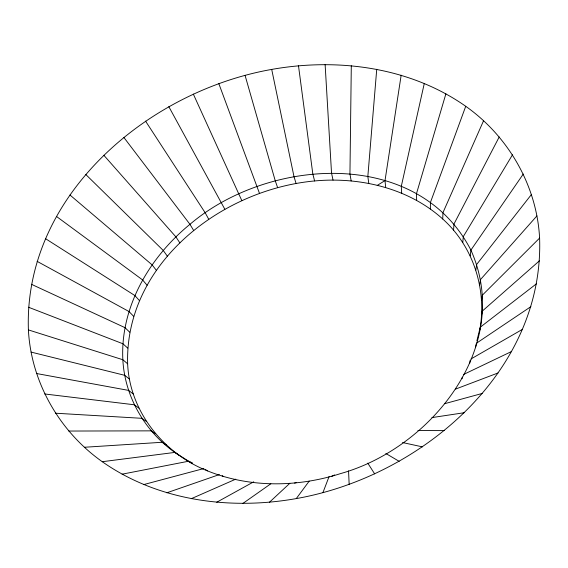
<?xml version="1.0" encoding="UTF-8"?>
<svg xmlns="http://www.w3.org/2000/svg" width="568" height="568" viewBox="0 0 568 568"><rect width="100%" height="100%" fill="white"/><g stroke="black" fill="none" stroke-linecap="round" stroke-linejoin="round"><path stroke-width="0.85" d="M28.4 329.909C23.664 195.569 147.808 91.199 271.71 69.417C337.825 57.688 409.94 67.045 465.732 106.294C508.41 136.419 536.859 185.701 539.6 238.077C544.329 372.423 420.199 476.793 296.283 498.583C230.168 510.312 158.06 500.948 102.268 461.706C59.59 431.573 31.119 382.292 28.4 329.909L122.844 359.729L127.637 363.804C129.689 411.587 163.698 453.591 207.455 470.872C249.629 487.962 297.618 487.358 340.608 473.577C431.701 448.024 513.578 345.656 470.907 250.083C417.586 146.949 268.153 157.556 189.953 224.324C149.86 257.02 120.167 306.727 122.844 359.729C124.832 398.147 146.565 434.271 178.778 455.032M127.637 363.804C124.69 257.339 233.924 179.907 333.04 180.113C372.516 180.162 413.05 192.154 442.72 218.992C473.818 246.824 487.564 291.086 479.42 331.811M430.374 209.003L430.423 202.449L465.732 106.294M351.301 65.725L349.945 173.929L351.166 180.922M442.72 218.992L442.969 212.602L483.56 120.728M453.555 230.218L453.974 224.012L499.215 136.945M376.733 69.289L367.837 176.435L368.774 183.386M462.757 242.564L463.325 236.551L512.499 154.773M470.226 255.884L470.907 250.083L523.291 174.028M475.877 270.041L476.651 264.475L531.449 194.476M462.061 378.764L462.288 377.23M385.679 187.483L385.012 180.588L401.157 75.21M479.655 284.88L480.5 279.548L536.916 215.904M469.679 363.399L470.219 360.133M481.515 300.231L482.381 295.14L539.6 238.077M475.487 347.687L476.105 344.229M481.437 315.936L482.296 311.094L539.486 260.769M424.296 83.411L401.285 186.361L401.697 193.163M476.886 340.814L480.244 327.232L536.568 283.702M445.894 93.812L416.479 193.674L416.649 200.362M322.936 492.598L329.078 476.559M296.283 498.583L309.184 481.139M269.502 502.204L289.865 483.269M242.877 503.44L270.829 483.78M476.254 343.363L530.888 306.642M377.237 185.424L385.012 180.588M471.128 358.877L522.489 329.334M216.692 502.268L253.74 481.799M463.41 374.546L511.491 351.535M331.534 476.424L334.609 474.954M191.267 498.697L235.77 479.151M455.579 389.087L498.008 372.977M166.836 492.79L219.376 474.571M294.543 483.07L296.212 482.594M444.559 403.72L482.175 393.461M143.697 484.589L203.94 468.508M122.099 474.181L188.746 461.195L192.545 463.019M431.936 417.594L464.155 412.737M102.268 461.706L174.802 452.419L192.502 463.673M84.433 447.264L162.263 442.266L166.431 445.042M68.778 431.048L151.251 430.856L155.596 433.817M417.899 430.551L444.176 430.608M55.486 413.213L141.908 418.318L146.395 421.47M44.702 393.972L134.311 404.778L138.926 408.151M36.544 373.524L128.574 390.394L133.274 393.993M402.57 442.55L422.436 446.874M31.077 352.089L124.733 375.32L129.497 379.154M28.514 307.231L122.929 343.775L127.715 348.099M31.425 284.291L124.981 327.644L129.738 332.223M37.112 261.351L128.971 311.512L133.672 316.341M385.85 453.484L399.19 461.351M45.497 238.659L134.872 295.552L139.472 300.635M205.346 469.452L207.455 470.872M222.173 475.643L223.472 476.552M56.502 216.465L142.618 279.939L147.091 285.271M69.985 195.016L152.096 264.851L156.427 270.418M85.832 174.539L163.236 250.445L167.39 256.246M103.837 155.256L175.903 236.884L179.857 242.898M123.824 137.392L189.953 224.324L193.695 230.523M145.564 121.119L205.247 212.879L208.74 219.269M367.773 463.133L374.667 473.889M168.81 106.635L224.836 209.244M193.333 94.103L241.805 200.568M259.469 193.326L218.836 83.652M277.617 187.61L275.231 180.716L245.064 75.388M296.07 183.471L293.976 176.52L271.71 69.417M314.608 180.965L312.819 173.971L298.491 65.789M333.04 180.113L331.534 173.105L325.123 64.56M348.553 470.872L349.157 484.348"/></g></svg>
